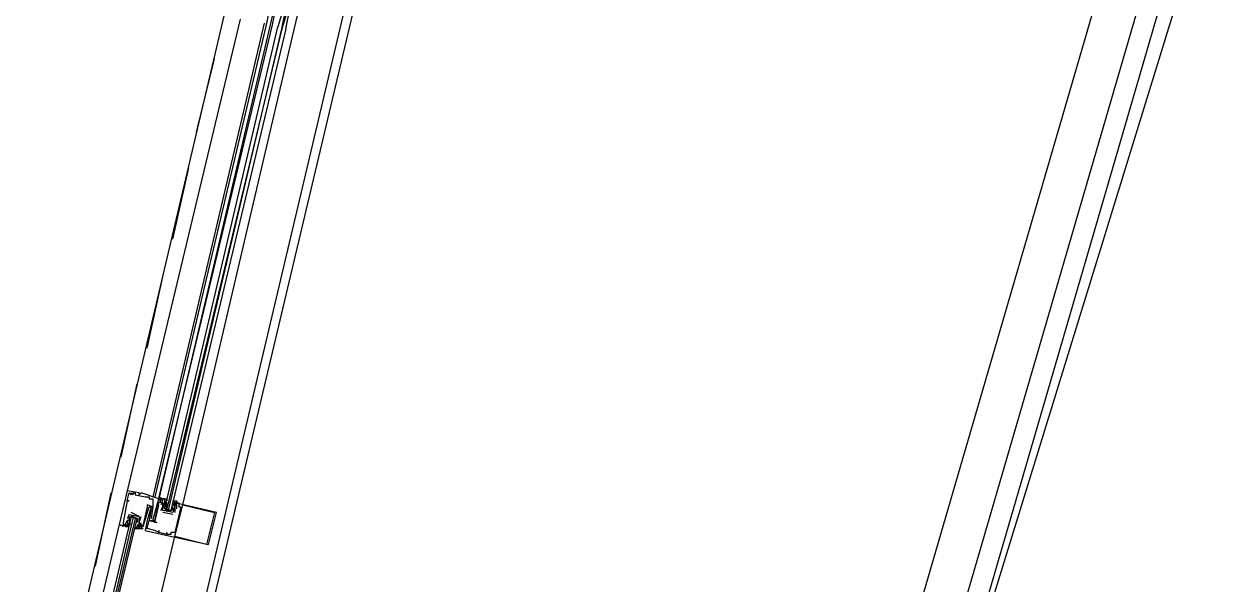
# Model space of a CAD drawing. Header units: feet. Extents: x -84 to 198, y -22 to 181.
# Drawn here: x 119.41 to 127.48, y 44.56 to 48.33 of the extents above; entities that cross this region are included whole.
import ezdxf

# ---------------------------------------------------------------- set-up
doc = ezdxf.new("R2010")
doc.units = ezdxf.units.FT
doc.layers.add('A-LINEA', color=7, linetype='CONTINUOUS')

msp = doc.modelspace()

# ---------------------------------------------------------------- linework, layer by layer
at = {"layer": 'A-LINEA'}
for p, q in [((121.5643, 29.6064), (130.1983, 59.2834)), ((121.4569, 29.7348), (130.044, 59.2375)), ((121.233, 29.9818), (129.7226, 59.1491)), ((120.7285, 27.6071), (130.3389, 58.7925)), ((119.12, 41.4178), (120.8533, 48.7911)), ((121.2267, 48.2844), (121.32, 48.6844)), ((119.8667, 41.2311), (121.6133, 48.6178)), ((121.1067, 48.4978), (121.0667, 48.3244)), ((120.8667, 48.3644), (120.1067, 45.1911)), ((121.0533, 48.3911), (121.04, 48.3244)), ((121.0267, 48.3378), (120.28, 45.1511)), ((121.04, 48.3244), (120.2933, 45.1511)), ((121.0667, 48.3244), (120.32, 45.1378)), ((121.08, 48.3244), (120.32, 45.1511)), ((120.48, 45.0978), (121.2267, 48.2844)), ((120.5733, 47.6044), (120.6933, 48.0978)), ((120.4133, 46.8844), (120.52, 47.3644)), ((120.24, 46.1511), (120.3467, 46.6311)), ((120.0667, 45.4178), (120.1733, 45.9111)), ((119.8933, 44.6844), (120, 45.1778)), ((120.1067, 45.1911), (120.1067, 45.1911)), ((120.1067, 45.1244), (120.1067, 45.1244)), ((120.1067, 45.1244), (120.1067, 45.1244)), ((120.12, 45.1778), (120.12, 45.1778)), ((120.12, 45.1244), (120.12, 45.1244)), ((120.1333, 45.1778), (120.1333, 45.1778)), ((120.1333, 45.1644), (120.1333, 45.1644)), ((120.1467, 45.1778), (120.1467, 45.1778)), ((120.1467, 45.1644), (120.1467, 45.1644)), ((120.16, 45.1778), (120.16, 45.1778)), ((120.16, 45.1644), (120.16, 45.1644)), ((120.1867, 45.1778), (120.1867, 45.1778)), ((120.1867, 45.1644), (120.1867, 45.1644)), ((120.2, 45.1778), (120.2, 45.1778)), ((120.2267, 45.1511), (120.2267, 45.1511)), ((120.24, 45.1511), (120.24, 45.1511)), ((120.2533, 45.1511), (120.2533, 45.1511)), ((120.2533, 45.1378), (120.2533, 45.1378)), ((120.28, 45.1378), (120.28, 45.1378)), ((120.32, 45.1511), (120.32, 45.1378)), ((120.32, 45.1511), (120.32, 45.1378)), ((120.32, 45.1511), (120.32, 45.1378)), ((120.32, 45.1378), (120.32, 45.1378)), ((120.32, 45.1378), (120.32, 45.1378)), ((120.32, 45.1378), (120.32, 45.1378)), ((120.32, 45.1244), (120.32, 45.1244)), ((120.3333, 45.1378), (120.3333, 45.1378)), ((120.3333, 45.1378), (120.3333, 45.1378)), ((120.3333, 45.1244), (120.3333, 45.1244)), ((120.3333, 45.1244), (120.3333, 45.1244)), ((120.3467, 45.1244), (120.3467, 45.1244)), ((120.36, 45.1378), (120.36, 45.1378)), ((120.36, 45.1244), (120.36, 45.1244)), ((120.36, 45.1244), (120.36, 45.1111)), ((120.1333, 45.0444), (120.1333, 45.0444)), ((120.24, 45.0978), (120.24, 45.0978)), ((120.24, 45.0844), (120.24, 45.0844)), ((120.2533, 45.0844), (120.2533, 45.0844)), ((120.2667, 45.0844), (120.2667, 45.0844)), ((120.2667, 45.0711), (120.2667, 45.0711)), ((120.28, 45.0844), (120.28, 45.0844)), ((120.28, 45.0844), (120.28, 45.0844)), ((120.32, 45.1111), (120.32, 45.1111)), ((120.32, 45.1111), (120.32, 45.1111)), ((120.32, 45.0978), (120.32, 45.0978)), ((120.3333, 45.1111), (120.3333, 45.1111)), ((120.3333, 45.0978), (120.3333, 45.0978)), ((120.3333, 45.0578), (120.3467, 45.0844)), ((120.3333, 45.0578), (120.3333, 45.0578)), ((120.3467, 45.1111), (120.3467, 45.1111)), ((120.3467, 45.0978), (120.3467, 45.0978)), ((120.3467, 45.0978), (120.3467, 45.0978)), ((120.3467, 45.0844), (120.3467, 45.0844)), ((120.3467, 45.0578), (120.3467, 45.0578)), ((120.3467, 45.0578), (120.3467, 45.0578)), ((120.4133, 45.0311), (120.3467, 45.0444)), ((120.3467, 45.0444), (120.3467, 45.0444)), ((120.36, 45.1111), (120.36, 45.1111)), ((120.36, 45.0978), (120.36, 45.0978)), ((120.36, 45.0844), (120.36, 45.0844)), ((120.4, 45.0578), (120.36, 45.0578)), ((120.3725, 45.0822), (120.3719, 45.1026)), ((120.3732, 45.1013), (120.3722, 45.1132)), ((120.3732, 45.0747), (120.3722, 45.0865)), ((120.3726, 45.096), (120.3723, 45.1143)), ((120.3733, 45.1111), (120.3733, 45.1111)), ((120.3733, 45.0711), (120.3867, 45.0578)), ((120.4133, 45.0978), (120.4267, 45.1111)), ((120.4133, 45.0978), (120.4133, 45.0978)), ((120.4133, 45.0711), (120.4133, 45.0711)), ((120.4133, 45.0444), (120.4133, 45.0444)), ((120.4133, 45.0444), (120.4133, 45.0444)), ((120.4247, 45.0816), (120.415, 45.0636)), ((120.4218, 45.1), (120.4156, 45.0898)), ((120.4218, 45.0733), (120.4156, 45.0632)), ((120.4267, 45.1111), (120.4267, 45.1111)), ((120.4267, 45.0978), (120.4267, 45.0844)), ((120.4267, 45.0978), (120.4267, 45.0978)), ((120.4267, 45.0844), (120.4267, 45.0844)), ((120.4267, 45.0844), (120.4267, 45.0844)), ((120.4267, 45.0844), (120.4267, 45.0844)), ((120.4267, 45.0711), (120.4267, 45.0444)), ((120.4267, 45.0711), (120.4267, 45.0711)), ((120.4267, 45.0444), (120.4267, 45.0444)), ((120.4369, 45.107), (120.4285, 45.0908)), ((120.44, 45.1111), (120.44, 45.1111)), ((120.44, 45.0711), (120.44, 45.0711)), ((120.4533, 45.1111), (120.4533, 45.1111)), ((120.4533, 45.0844), (120.4533, 45.0844)), ((120.4667, 45.0844), (120.4667, 45.0844)), ((120.48, 45.0978), (120.48, 45.0978)), ((120.6933, 45.0444), (120.6933, 45.0444)), ((120.7067, 45.0444), (120.7067, 45.0444)), ((120.0533, 44.9644), (120.0533, 44.9644)), ((120.08, 44.9778), (120.08, 44.9778)), ((120.08, 44.9644), (120.08, 44.9644)), ((120.0933, 44.9644), (120.0933, 44.9644)), ((120.1067, 45.0044), (120.1067, 45.0044)), ((120.1067, 44.9911), (120.1067, 44.9911)), ((120.1067, 44.9911), (120.1067, 44.9911)), ((120.1067, 44.9778), (120.1067, 44.9778)), ((120.1067, 44.9644), (120.1067, 44.9644)), ((120.1097, 44.9552), (120.1182, 44.9715)), ((120.12, 45.0311), (120.12, 45.0311)), ((120.12, 45.0311), (120.12, 45.0311)), ((120.12, 44.9911), (120.12, 44.9911)), ((120.12, 44.9778), (120.12, 44.9778)), ((120.12, 44.9644), (120.12, 44.9778)), ((120.12, 44.9644), (120.12, 44.9644)), ((120.12, 44.9644), (120.12, 44.9644)), ((120.122, 44.9806), (120.1316, 44.9986)), ((120.1249, 44.9889), (120.1311, 44.9991)), ((120.1249, 44.9622), (120.1311, 44.9724)), ((120.1333, 45.0044), (120.1333, 45.0044)), ((120.1467, 45.0178), (120.16, 45.0044)), ((120.1733, 44.9911), (120.1733, 44.9911)), ((120.1733, 44.9644), (120.1733, 44.9511)), ((120.1733, 44.9644), (120.1733, 44.9644)), ((120.1735, 44.9609), (120.1745, 44.949)), ((120.1867, 45.0178), (120.1867, 45.0178)), ((120.1867, 45.0178), (120.1867, 45.0178)), ((120.1867, 44.9778), (120.1867, 44.9778)), ((120.1867, 44.9778), (120.1867, 44.9778)), ((120.1867, 44.9644), (120.1867, 44.9644)), ((120.1868, 44.9876), (120.1878, 44.9757)), ((120.1874, 44.9662), (120.1877, 44.9479)), ((120.1875, 44.98), (120.1881, 44.9596)), ((120.2, 45.0178), (120.2, 45.0178)), ((120.2, 44.9778), (120.2, 44.9778)), ((120.2, 44.9644), (120.2, 44.9644)), ((120.2133, 44.9644), (120.2133, 44.9644)), ((120.2133, 44.9644), (120.2133, 44.9644)), ((120.24, 44.9911), (120.24, 44.9911)), ((120.2533, 44.9911), (120.2533, 44.9911)), ((120.2533, 44.9911), (120.2533, 44.9911)), ((120.2667, 45.0044), (120.2667, 45.0044)), ((120.28, 44.9911), (120.28, 44.9911)), ((120.2933, 44.9911), (120.2933, 44.9911)), ((120.2933, 44.9778), (120.2933, 44.9778)), ((120.3067, 44.9778), (120.3067, 44.9778)), ((120.4133, 45.0311), (120.4133, 45.0311)), ((120.1067, 44.9511), (120.1067, 44.9511)), ((120.16, 44.9511), (120.16, 44.9511)), ((120.1733, 44.9511), (120.1733, 44.9511)), ((120.1733, 44.9378), (120.1733, 44.9378)), ((120.1867, 44.9378), (120.1867, 44.9378)), ((120.2, 44.9511), (120.2, 44.9511)), ((120.2, 44.9378), (120.2, 44.9378)), ((120.2, 44.9378), (120.2, 44.9378)), ((120.2133, 44.9511), (120.2133, 44.9511)), ((120.2133, 44.9378), (120.2133, 44.9378)), ((120.2267, 44.9244), (120.2267, 44.9244)), ((120.24, 44.9378), (120.24, 44.9378)), ((120.2933, 44.9244), (120.2933, 44.9244)), ((120.32, 44.9244), (120.32, 44.9244)), ((120.32, 44.9111), (120.32, 44.9111)), ((120.32, 44.9111), (120.32, 44.9111)), ((120.3467, 44.8978), (120.3467, 44.8978)), ((120.3733, 44.9111), (120.3733, 44.9111)), ((120.3733, 44.8978), (120.3733, 44.8978)), ((120.3733, 44.8978), (120.3733, 44.8978)), ((120.4, 44.9111), (120.4, 44.9111)), ((120.4, 44.8978), (120.4, 44.8978)), ((120.4267, 44.9111), (120.4267, 44.9111)), ((120.4267, 44.8844), (120.4267, 44.8844)), ((120.64, 44.8311), (120.64, 44.8311)), ((120.6533, 44.8311), (120.6533, 44.8311))]:
    msp.add_line(p, q, dxfattribs=at)
for points in [[(117, 59.0311), (123.76, 57.4311), (119.84, 40.8844)], [(121.1733, 48.2978), (121.2, 48.4311), (121.1867, 48.4444), (121.1867, 48.4311), (121.1467, 48.2978), (121.1733, 48.4311), (121.1733, 48.4444), (121.16, 48.4444), (121.12, 48.3111)], [(121.1067, 48.3911), (121.1067, 48.3911), (121.0933, 48.3911), (121.08, 48.3244)], [(121.1733, 48.2978), (120.4, 45.0578), (120.3867, 45.0578), (120.3867, 45.0711), (121.1467, 48.2978), (120.3733, 45.0711), (120.36, 45.0711), (121.12, 48.3111)], [(120.1067, 45.1911), (120.0533, 44.9644), (120.1067, 44.9511), (120.1067, 44.9644)], [(120.1067, 45.1244), (120.12, 45.1244), (120.1067, 45.1244), (120.08, 44.9778), (120.08, 44.9644), (120.0933, 44.9644), (120.1067, 44.9911), (120.1067, 44.9911)], [(120.28, 44.9911), (120.32, 45.1378), (120.2, 45.1778), (120.1867, 45.1644), (120.1867, 45.1778), (120.1067, 45.1911)], [(120.1067, 45.1244), (120.12, 45.1778), (120.1333, 45.1644), (120.1333, 45.1778), (120.1467, 45.1644), (120.1467, 45.1778), (120.16, 45.1778), (120.16, 45.1644), (120.2267, 45.1511), (120.24, 45.1511), (120.2533, 45.1511), (120.2533, 45.1378), (120.28, 45.1378), (120.28, 45.0844), (120.24, 45.0978), (120.24, 45.0844), (120.2133, 44.9644), (120.2133, 44.9644)], [(120.2667, 45.0711), (120.2533, 44.9911), (120.2933, 44.9911), (120.32, 45.1111), (120.3333, 45.1244), (120.3333, 45.1378), (120.32, 45.1378), (120.32, 45.1244), (120.32, 45.1378), (120.36, 45.1378), (120.36, 45.1244), (120.36, 45.1244)], [(120.32, 45.1511), (120.3467, 45.1378), (120.3467, 45.1378)], [(120.32, 45.1511), (120.3467, 45.1378), (120.3467, 45.1378)], [(120.32, 45.1511), (120.3467, 45.1378), (120.3467, 45.1378)], [(120.3333, 45.1111), (120.3333, 45.1244), (120.3333, 45.1378), (120.3467, 45.1244), (120.3333, 45.0978)], [(120.36, 45.0711), (120.3467, 45.0978), (120.36, 45.0978), (120.3467, 45.0978), (120.36, 45.0978), (120.36, 45.1244), (120.36, 45.1378), (120.3467, 45.1378), (120.3733, 45.1378), (120.3733, 45.1244)], [(120.4267, 45.1111), (120.4133, 45.1244), (120.4267, 45.1244), (120.44, 45.1244), (120.44, 45.1111), (120.4267, 45.1111), (120.4267, 45.0978), (120.4267, 45.0844), (120.4267, 45.0711), (120.4133, 45.0578)], [(120.1867, 45.0178), (120.1867, 45.0178), (120.1333, 45.0444)], [(120.1733, 44.9378), (120.2133, 44.9378), (120.2, 44.9378), (120.2133, 44.9644), (120.2133, 44.9511), (120.2533, 45.0844), (120.28, 45.0844), (120.2667, 45.0044), (120.2667, 45.0044)], [(120.2667, 45.0844), (120.24, 44.9911), (120.2267, 44.9244), (120.3467, 44.8978), (120.6533, 44.8311), (120.7067, 45.0444), (120.4267, 45.1111), (120.4267, 45.1111)], [(120.44, 45.0711), (120.44, 45.1111), (120.4533, 45.1111), (120.4533, 45.0844), (120.4667, 45.0844), (120.4267, 44.9111), (120.4, 44.9111), (120.4, 44.8978), (120.3733, 44.8978), (120.3733, 44.9111), (120.3733, 44.8978), (120.32, 44.9111), (120.32, 44.9244), (120.32, 44.9111), (120.2933, 44.9244), (120.24, 44.9378), (120.2533, 44.9911), (120.3067, 44.9778), (120.2933, 44.9778), (120.32, 45.0978)], [(120.4267, 45.0844), (120.4133, 45.0444), (120.3467, 45.0578), (120.3467, 45.0978), (120.3467, 45.1111), (120.36, 45.0978), (120.36, 45.1111)], [(120.36, 45.0978), (120.36, 45.0844), (120.36, 45.0711), (120.4, 45.0578), (120.4133, 45.0711), (120.4133, 45.0844)], [(120.6933, 45.0444), (120.64, 44.8311), (120.4267, 44.8844), (120.48, 45.0978), (120.6933, 45.0444)], [(120.08, 44.9644), (120.08, 44.9511), (120.0533, 44.9644), (119.6267, 43.1644)], [(119.7333, 43.1511), (120.1733, 45.0044), (120.16, 45.0044), (119.72, 43.1511), (120.1467, 45.0044), (120.1467, 45.0178), (120.1333, 45.0178), (119.6933, 43.1511)], [(120.08, 44.9644), (120.08, 44.9511), (120.0533, 44.9644)], [(120.08, 44.9644), (120.08, 44.9511), (120.0533, 44.9644)], [(120.1733, 45.0044), (120.1333, 45.0178), (120.12, 45.0044), (120.12, 44.9911), (120.1067, 44.9911), (120.1067, 44.9644), (120.1067, 44.9511), (120.0933, 44.9644), (120.0933, 44.9511), (120.12, 44.9511)], [(120.12, 45.0311), (120.12, 45.0311), (120.1067, 45.0044)], [(120.1067, 44.9778), (120.1067, 44.9911), (120.12, 44.9911), (120.12, 45.0311), (120.1867, 45.0178), (120.1867, 44.9778), (120.1867, 44.9644)], [(120.12, 44.9911), (120.12, 45.0044), (120.1333, 45.0178), (120.1733, 45.0044), (120.1733, 44.9911), (120.1733, 44.9778)], [(120.1733, 44.9511), (120.16, 44.9378), (120.1867, 44.9378), (120.1733, 44.9378), (120.1733, 44.9511), (120.1867, 44.9511), (120.1733, 44.9511), (120.1867, 44.9644), (120.1867, 44.9778), (120.1867, 45.0044)], [(120.1867, 44.9778), (120.1867, 44.9778), (120.2, 45.0178)], [(120.2, 44.9644), (120.2, 44.9511), (120.2, 44.9378), (120.1867, 44.9378), (120.2, 44.9778)], [(119.5867, 41.2978), (120, 43.0844), (120.4267, 44.8844)]]:
    msp.add_lwpolyline(points, dxfattribs=at)

doc.saveas('drawing.dxf')
